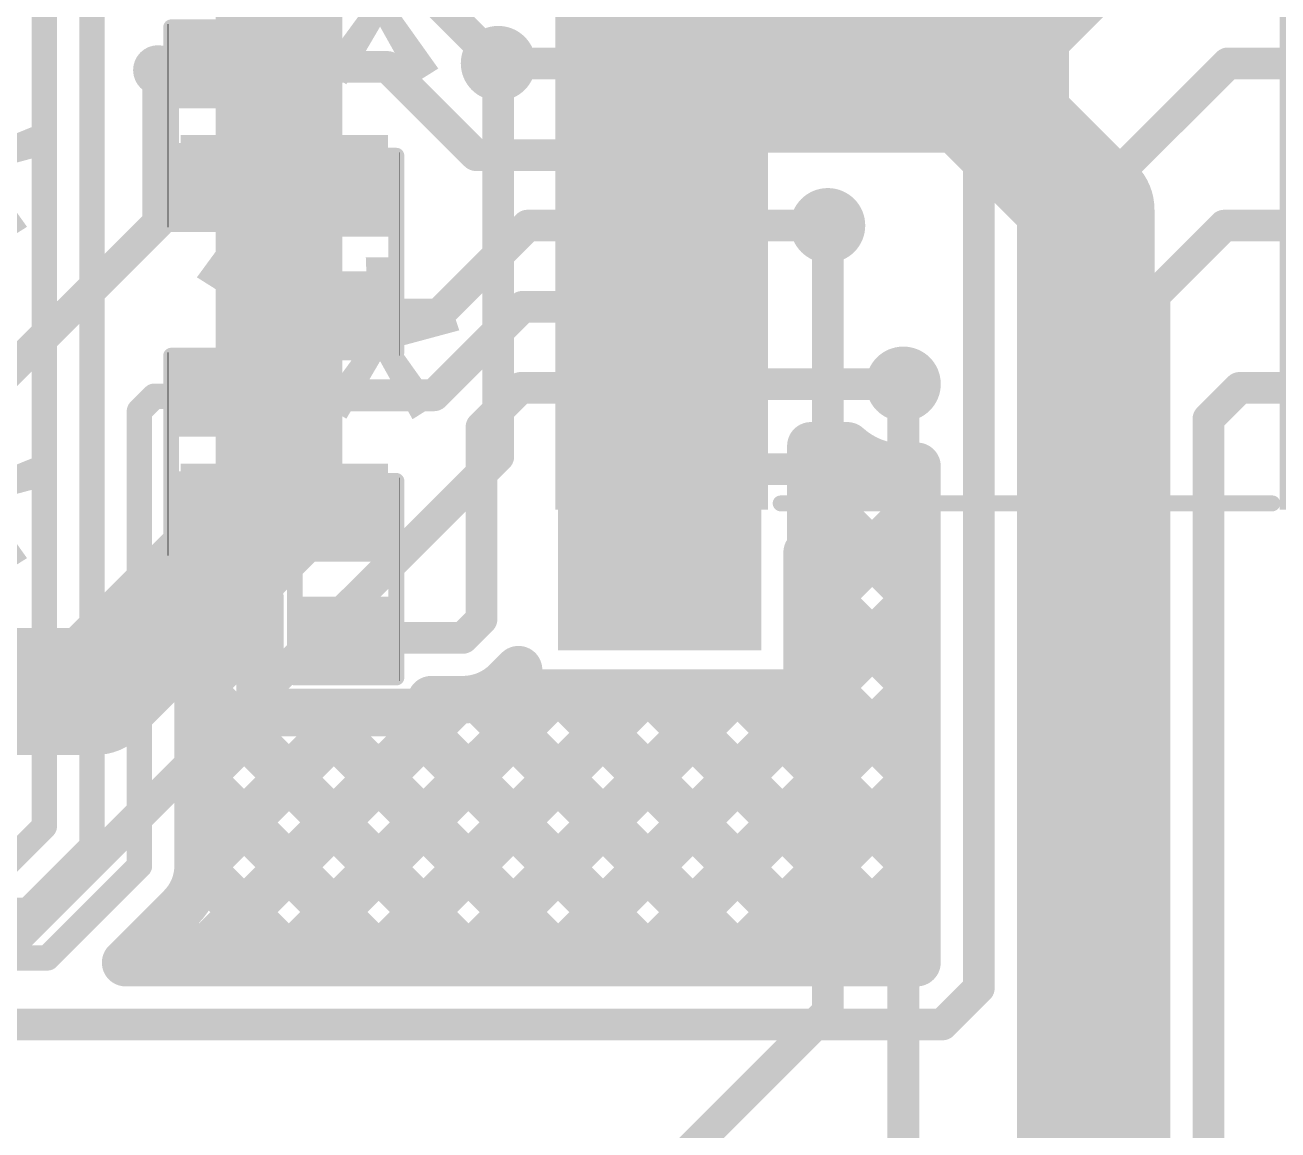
# Model space of a CAD drawing. Header units: millimetres. Extents: x -0.27 to 3.22, y -0.27 to 1.91.
# Drawn here: x 2.4759 to 2.8709, y 0.2407 to 0.5892 of the extents above; entities that cross this region are included whole.
import ezdxf

# ---------------------------------------------------------------- set-up
doc = ezdxf.new("R2010")
doc.units = ezdxf.units.MM
doc.header["$MEASUREMENT"] = 0
for name, color, linetype in [('BottomLayer', 5, 'Continuous'), ('TopLayer', 1, 'Continuous'), ('TopOverlay', 2, 'Continuous'), ('TopPaste', 8, 'Continuous'), ('TopSolder', 216, 'Continuous'), ('ViaHoleLayer', 16, 'Continuous')]:
    doc.layers.add(name, color=color, linetype=linetype)
doc.styles.add('Arial', font='', dxfattribs={"height": 0.2})
doc.styles.get('Arial').set_extended_font_data('Arial')

# ---------------------------------------------------------------- blocks, each defined once
blk = doc.blocks.new('24_TSSOP_13')
at = {"layer": 'TopLayer'}
for points in [[(-0.1437, 0.14961), (-0.08465, 0.14961), (-0.08465, 0.13189), (-0.1437, 0.13189)], [(0.08465, 0.14961), (0.1437, 0.14961), (0.1437, 0.13189), (0.08465, 0.13189)], [(-0.1437, 0.12402), (-0.08465, 0.12402), (-0.08465, 0.1063), (-0.1437, 0.1063)], [(0.08465, 0.12402), (0.1437, 0.12402), (0.1437, 0.1063), (0.08465, 0.1063)], [(-0.1437, 0.09843), (-0.08465, 0.09843), (-0.08465, 0.08071), (-0.1437, 0.08071)], [(0.08465, 0.09843), (0.1437, 0.09843), (0.1437, 0.08071), (0.08465, 0.08071)], [(-0.1437, 0.07283), (-0.08465, 0.07283), (-0.08465, 0.05512), (-0.1437, 0.05512)], [(0.08465, 0.07283), (0.1437, 0.07283), (0.1437, 0.05512), (0.08465, 0.05512)], [(-0.1437, 0.04724), (-0.08465, 0.04724), (-0.08465, 0.02953), (-0.1437, 0.02953)], [(0.08465, 0.04724), (0.1437, 0.04724), (0.1437, 0.02953), (0.08465, 0.02953)], [(-0.1437, 0.02165), (-0.08465, 0.02165), (-0.08465, 0.00394), (-0.1437, 0.00394)], [(0.08465, 0.02165), (0.1437, 0.02165), (0.1437, 0.00394), (0.08465, 0.00394)], [(-0.1437, -0.00394), (-0.08465, -0.00394), (-0.08465, -0.02165), (-0.1437, -0.02165)], [(0.08465, -0.00394), (0.1437, -0.00394), (0.1437, -0.02165), (0.08465, -0.02165)], [(-0.1437, -0.02953), (-0.08465, -0.02953), (-0.08465, -0.04724), (-0.1437, -0.04724)], [(0.08465, -0.02953), (0.1437, -0.02953), (0.1437, -0.04724), (0.08465, -0.04724)], [(-0.1437, -0.05512), (-0.08465, -0.05512), (-0.08465, -0.07283), (-0.1437, -0.07283)], [(0.08465, -0.05512), (0.1437, -0.05512), (0.1437, -0.07283), (0.08465, -0.07283)], [(-0.1437, -0.08071), (-0.08465, -0.08071), (-0.08465, -0.09843), (-0.1437, -0.09843)], [(0.08465, -0.08071), (0.1437, -0.08071), (0.1437, -0.09843), (0.08465, -0.09843)], [(-0.1437, -0.1063), (-0.08465, -0.1063), (-0.08465, -0.12402), (-0.1437, -0.12402)], [(0.08465, -0.1063), (0.1437, -0.1063), (0.1437, -0.12402), (0.08465, -0.12402)], [(-0.1437, -0.13189), (-0.08465, -0.13189), (-0.08465, -0.14961), (-0.1437, -0.14961)], [(0.08465, -0.13189), (0.1437, -0.13189), (0.1437, -0.14961), (0.08465, -0.14961)]]:
    blk.add_hatch(color=1, dxfattribs=at).paths.add_polyline_path(points)
at = {"layer": 'TopPaste'}
for points in [[(-0.1437, 0.14961), (-0.08465, 0.14961), (-0.08465, 0.13189), (-0.1437, 0.13189)], [(0.08465, 0.14961), (0.1437, 0.14961), (0.1437, 0.13189), (0.08465, 0.13189)], [(-0.1437, 0.12402), (-0.08465, 0.12402), (-0.08465, 0.1063), (-0.1437, 0.1063)], [(0.08465, 0.12402), (0.1437, 0.12402), (0.1437, 0.1063), (0.08465, 0.1063)], [(-0.1437, 0.09843), (-0.08465, 0.09843), (-0.08465, 0.08071), (-0.1437, 0.08071)], [(0.08465, 0.09843), (0.1437, 0.09843), (0.1437, 0.08071), (0.08465, 0.08071)], [(-0.1437, 0.07283), (-0.08465, 0.07283), (-0.08465, 0.05512), (-0.1437, 0.05512)], [(0.08465, 0.07283), (0.1437, 0.07283), (0.1437, 0.05512), (0.08465, 0.05512)], [(-0.1437, 0.04724), (-0.08465, 0.04724), (-0.08465, 0.02953), (-0.1437, 0.02953)], [(0.08465, 0.04724), (0.1437, 0.04724), (0.1437, 0.02953), (0.08465, 0.02953)], [(-0.1437, 0.02165), (-0.08465, 0.02165), (-0.08465, 0.00394), (-0.1437, 0.00394)], [(0.08465, 0.02165), (0.1437, 0.02165), (0.1437, 0.00394), (0.08465, 0.00394)], [(-0.1437, -0.00394), (-0.08465, -0.00394), (-0.08465, -0.02165), (-0.1437, -0.02165)], [(0.08465, -0.00394), (0.1437, -0.00394), (0.1437, -0.02165), (0.08465, -0.02165)], [(-0.1437, -0.02953), (-0.08465, -0.02953), (-0.08465, -0.04724), (-0.1437, -0.04724)], [(0.08465, -0.02953), (0.1437, -0.02953), (0.1437, -0.04724), (0.08465, -0.04724)], [(-0.1437, -0.05512), (-0.08465, -0.05512), (-0.08465, -0.07283), (-0.1437, -0.07283)], [(0.08465, -0.05512), (0.1437, -0.05512), (0.1437, -0.07283), (0.08465, -0.07283)], [(-0.1437, -0.08071), (-0.08465, -0.08071), (-0.08465, -0.09843), (-0.1437, -0.09843)], [(0.08465, -0.08071), (0.1437, -0.08071), (0.1437, -0.09843), (0.08465, -0.09843)], [(-0.1437, -0.1063), (-0.08465, -0.1063), (-0.08465, -0.12402), (-0.1437, -0.12402)], [(0.08465, -0.1063), (0.1437, -0.1063), (0.1437, -0.12402), (0.08465, -0.12402)], [(-0.1437, -0.13189), (-0.08465, -0.13189), (-0.08465, -0.14961), (-0.1437, -0.14961)], [(0.08465, -0.13189), (0.1437, -0.13189), (0.1437, -0.14961), (0.08465, -0.14961)]]:
    blk.add_hatch(color=8, dxfattribs=at).paths.add_polyline_path(points)
at = {"layer": 'TopSolder'}
for points in [[(-0.1477, 0.15361), (-0.08065, 0.15361), (-0.08065, 0.12789), (-0.1477, 0.12789)], [(0.08065, 0.15361), (0.1477, 0.15361), (0.1477, 0.12789), (0.08065, 0.12789)], [(-0.1477, 0.12802), (-0.08065, 0.12802), (-0.08065, 0.1023), (-0.1477, 0.1023)], [(0.08065, 0.12802), (0.1477, 0.12802), (0.1477, 0.1023), (0.08065, 0.1023)], [(-0.1477, 0.10243), (-0.08065, 0.10243), (-0.08065, 0.07671), (-0.1477, 0.07671)], [(0.08065, 0.10243), (0.1477, 0.10243), (0.1477, 0.07671), (0.08065, 0.07671)], [(-0.1477, 0.07683), (-0.08065, 0.07683), (-0.08065, 0.05112), (-0.1477, 0.05112)], [(0.08065, 0.07683), (0.1477, 0.07683), (0.1477, 0.05112), (0.08065, 0.05112)], [(-0.1477, 0.05124), (-0.08065, 0.05124), (-0.08065, 0.02553), (-0.1477, 0.02553)], [(0.08065, 0.05124), (0.1477, 0.05124), (0.1477, 0.02553), (0.08065, 0.02553)], [(-0.1477, 0.02565), (-0.08065, 0.02565), (-0.08065, -0.00006), (-0.1477, -0.00006)], [(0.08065, 0.02565), (0.1477, 0.02565), (0.1477, -0.00006), (0.08065, -0.00006)], [(-0.1477, 0.00006), (-0.08065, 0.00006), (-0.08065, -0.02565), (-0.1477, -0.02565)], [(0.08065, 0.00006), (0.1477, 0.00006), (0.1477, -0.02565), (0.08065, -0.02565)], [(-0.1477, -0.02553), (-0.08065, -0.02553), (-0.08065, -0.05124), (-0.1477, -0.05124)], [(0.08065, -0.02553), (0.1477, -0.02553), (0.1477, -0.05124), (0.08065, -0.05124)], [(-0.1477, -0.05112), (-0.08065, -0.05112), (-0.08065, -0.07683), (-0.1477, -0.07683)], [(0.08065, -0.05112), (0.1477, -0.05112), (0.1477, -0.07683), (0.08065, -0.07683)], [(-0.1477, -0.07671), (-0.08065, -0.07671), (-0.08065, -0.10243), (-0.1477, -0.10243)], [(0.08065, -0.07671), (0.1477, -0.07671), (0.1477, -0.10243), (0.08065, -0.10243)], [(-0.1477, -0.1023), (-0.08065, -0.1023), (-0.08065, -0.12802), (-0.1477, -0.12802)], [(0.08065, -0.1023), (0.1477, -0.1023), (0.1477, -0.12802), (0.08065, -0.12802)], [(-0.1477, -0.12789), (-0.08065, -0.12789), (-0.08065, -0.15361), (-0.1477, -0.15361)], [(0.08065, -0.12789), (0.1477, -0.12789), (0.1477, -0.15361), (0.08065, -0.15361)]]:
    blk.add_hatch(color=216, dxfattribs=at).paths.add_polyline_path(points)
at = {"layer": 'TopOverlay'}
for points, const_width in [([(-0.145, 0.155, 1), (-0.155, 0.155, 1)], 0.005), ([(-0.15625, 0.155, 1), (-0.15375, 0.155, 1)], 0.0025), ([(-0.14625, 0.155, 1), (-0.14375, 0.155, 1)], 0.0025), ([(-0.07874, 0.15523, 1), (-0.07624, 0.15523, 1)], 0.0025), ([(0.07626, 0.15523, 1), (0.07876, 0.15523, 1)], 0.0025), ([(-0.07794, -0.15158, 1), (-0.07544, -0.15158, 1)], 0.0025), ([(0.07706, -0.15158, 1), (0.07956, -0.15158, 1)], 0.0025)]:
    blk.add_lwpolyline(points, format="xyb", close=True, dxfattribs=dict(at, const_width=const_width))
at = {"layer": 'TopOverlay', "const_width": 0.005}
for points in [[(-0.07749, 0.15523), (0.07751, 0.15523)], [(-0.07669, -0.15158), (0.07831, -0.15158)]]:
    blk.add_lwpolyline(points, dxfattribs=at)
blk = doc.blocks.new('R__0402_34')
at = {"layer": 'TopLayer'}
for points in [[(-0.0275, -0.0125), (-0.0275, 0.0125), (-0.0095, 0.0125), (-0.0095, -0.0125)], [(0.0095, -0.0125), (0.0095, 0.0125), (0.0275, 0.0125), (0.0275, -0.0125)]]:
    blk.add_hatch(color=1, dxfattribs=at).paths.add_polyline_path(points)
at = {"layer": 'TopPaste'}
for points in [[(-0.0275, -0.0125), (-0.0275, 0.0125), (-0.0095, 0.0125), (-0.0095, -0.0125)], [(0.0095, -0.0125), (0.0095, 0.0125), (0.0275, 0.0125), (0.0275, -0.0125)]]:
    blk.add_hatch(color=8, dxfattribs=at).paths.add_polyline_path(points)
at = {"layer": 'TopSolder'}
for points in [[(-0.0315, -0.0165), (-0.0315, 0.0165), (-0.0055, 0.0165), (-0.0055, -0.0165)], [(0.0055, -0.0165), (0.0055, 0.0165), (0.0315, 0.0165), (0.0315, -0.0165)]]:
    blk.add_hatch(color=216, dxfattribs=at).paths.add_polyline_path(points)
at = {"layer": 'TopOverlay'}
for points, const_width in [([(-0.031, 0.016), (-0.031, -0.016)], 0.005), ([(-0.031, 0.016), (0.031, 0.016)], 0.005), ([(0.031, 0.016), (0.031, -0.016)], 0.005), ([(-0.031, -0.016), (0.031, -0.016)], 0.005), ([(-0.032, -0.017), (0.032, -0.017)], 0.000127)]:
    blk.add_lwpolyline(points, dxfattribs=dict(at, const_width=const_width))
for points, const_width in [([(-0.03225, 0.016, 1), (-0.02975, 0.016, 1)], 0.0025), ([(-0.03225, 0.016, 1), (-0.02975, 0.016, 1)], 0.0025), ([(0.02975, 0.016, 1), (0.03225, 0.016, 1)], 0.0025), ([(0.02975, 0.016, 1), (0.03225, 0.016, 1)], 0.0025), ([(-0.03225, -0.016, 1), (-0.02975, -0.016, 1)], 0.0025), ([(-0.03225, -0.016, 1), (-0.02975, -0.016, 1)], 0.0025), ([(0.02975, -0.016, 1), (0.03225, -0.016, 1)], 0.0025), ([(0.02975, -0.016, 1), (0.03225, -0.016, 1)], 0.0025), ([(-0.03203, -0.017, 1), (-0.03197, -0.017, 1)], 0.0000635), ([(0.03197, -0.017, 1), (0.03203, -0.017, 1)], 0.0000635)]:
    blk.add_lwpolyline(points, format="xyb", close=True, dxfattribs=dict(at, const_width=const_width))
blk = doc.blocks.new('R__0402_35')
at = {"layer": 'TopLayer'}
for points in [[(-0.0275, -0.0125), (-0.0275, 0.0125), (-0.0095, 0.0125), (-0.0095, -0.0125)], [(0.0095, -0.0125), (0.0095, 0.0125), (0.0275, 0.0125), (0.0275, -0.0125)]]:
    blk.add_hatch(color=1, dxfattribs=at).paths.add_polyline_path(points)
at = {"layer": 'TopPaste'}
for points in [[(-0.0275, -0.0125), (-0.0275, 0.0125), (-0.0095, 0.0125), (-0.0095, -0.0125)], [(0.0095, -0.0125), (0.0095, 0.0125), (0.0275, 0.0125), (0.0275, -0.0125)]]:
    blk.add_hatch(color=8, dxfattribs=at).paths.add_polyline_path(points)
at = {"layer": 'TopSolder'}
for points in [[(-0.0315, -0.0165), (-0.0315, 0.0165), (-0.0055, 0.0165), (-0.0055, -0.0165)], [(0.0055, -0.0165), (0.0055, 0.0165), (0.0315, 0.0165), (0.0315, -0.0165)]]:
    blk.add_hatch(color=216, dxfattribs=at).paths.add_polyline_path(points)
at = {"layer": 'TopOverlay'}
for points, const_width in [([(-0.031, -0.016), (-0.031, 0.016)], 0.005), ([(0.031, 0.016), (-0.031, 0.016)], 0.005), ([(0.031, -0.016), (0.031, 0.016)], 0.005), ([(0.031, -0.016), (-0.031, -0.016)], 0.005), ([(0.032, -0.017), (-0.032, -0.017)], 0.000127)]:
    blk.add_lwpolyline(points, dxfattribs=dict(at, const_width=const_width))
for points, const_width in [([(-0.03225, 0.016, 1), (-0.02975, 0.016, 1)], 0.0025), ([(-0.03225, 0.016, 1), (-0.02975, 0.016, 1)], 0.0025), ([(0.02975, 0.016, 1), (0.03225, 0.016, 1)], 0.0025), ([(0.02975, 0.016, 1), (0.03225, 0.016, 1)], 0.0025), ([(-0.03225, -0.016, 1), (-0.02975, -0.016, 1)], 0.0025), ([(-0.03225, -0.016, 1), (-0.02975, -0.016, 1)], 0.0025), ([(0.02975, -0.016, 1), (0.03225, -0.016, 1)], 0.0025), ([(0.02975, -0.016, 1), (0.03225, -0.016, 1)], 0.0025), ([(-0.03203, -0.017, 1), (-0.03197, -0.017, 1)], 0.0000635), ([(0.03197, -0.017, 1), (0.03203, -0.017, 1)], 0.0000635)]:
    blk.add_lwpolyline(points, format="xyb", close=True, dxfattribs=dict(at, const_width=const_width))
blk = doc.blocks.new('R__0402_36')
at = {"layer": 'TopLayer'}
for points in [[(-0.0275, -0.0125), (-0.0275, 0.0125), (-0.0095, 0.0125), (-0.0095, -0.0125)], [(0.0095, -0.0125), (0.0095, 0.0125), (0.0275, 0.0125), (0.0275, -0.0125)]]:
    blk.add_hatch(color=1, dxfattribs=at).paths.add_polyline_path(points)
at = {"layer": 'TopPaste'}
for points in [[(-0.0275, -0.0125), (-0.0275, 0.0125), (-0.0095, 0.0125), (-0.0095, -0.0125)], [(0.0095, -0.0125), (0.0095, 0.0125), (0.0275, 0.0125), (0.0275, -0.0125)]]:
    blk.add_hatch(color=8, dxfattribs=at).paths.add_polyline_path(points)
at = {"layer": 'TopSolder'}
for points in [[(-0.0315, -0.0165), (-0.0315, 0.0165), (-0.0055, 0.0165), (-0.0055, -0.0165)], [(0.0055, -0.0165), (0.0055, 0.0165), (0.0315, 0.0165), (0.0315, -0.0165)]]:
    blk.add_hatch(color=216, dxfattribs=at).paths.add_polyline_path(points)
at = {"layer": 'TopOverlay'}
for points, const_width in [([(-0.031, 0.016), (0.031, 0.016)], 0.005), ([(-0.031, 0.016), (-0.031, -0.016)], 0.005), ([(0.031, 0.016), (0.031, -0.016)], 0.005), ([(-0.031, -0.016), (0.031, -0.016)], 0.005), ([(-0.032, -0.017), (0.032, -0.017)], 0.000127)]:
    blk.add_lwpolyline(points, dxfattribs=dict(at, const_width=const_width))
for points, const_width in [([(-0.03225, 0.016, 1), (-0.02975, 0.016, 1)], 0.0025), ([(-0.03225, 0.016, 1), (-0.02975, 0.016, 1)], 0.0025), ([(0.02975, 0.016, 1), (0.03225, 0.016, 1)], 0.0025), ([(0.02975, 0.016, 1), (0.03225, 0.016, 1)], 0.0025), ([(-0.03225, -0.016, 1), (-0.02975, -0.016, 1)], 0.0025), ([(-0.03225, -0.016, 1), (-0.02975, -0.016, 1)], 0.0025), ([(0.02975, -0.016, 1), (0.03225, -0.016, 1)], 0.0025), ([(0.02975, -0.016, 1), (0.03225, -0.016, 1)], 0.0025), ([(-0.03203, -0.017, 1), (-0.03197, -0.017, 1)], 0.0000635), ([(0.03197, -0.017, 1), (0.03203, -0.017, 1)], 0.0000635)]:
    blk.add_lwpolyline(points, format="xyb", close=True, dxfattribs=dict(at, const_width=const_width))
blk = doc.blocks.new('R__0402_37')
at = {"layer": 'TopLayer'}
for points in [[(-0.0275, -0.0125), (-0.0275, 0.0125), (-0.0095, 0.0125), (-0.0095, -0.0125)], [(0.0095, -0.0125), (0.0095, 0.0125), (0.0275, 0.0125), (0.0275, -0.0125)]]:
    blk.add_hatch(color=1, dxfattribs=at).paths.add_polyline_path(points)
at = {"layer": 'TopPaste'}
for points in [[(-0.0275, -0.0125), (-0.0275, 0.0125), (-0.0095, 0.0125), (-0.0095, -0.0125)], [(0.0095, -0.0125), (0.0095, 0.0125), (0.0275, 0.0125), (0.0275, -0.0125)]]:
    blk.add_hatch(color=8, dxfattribs=at).paths.add_polyline_path(points)
at = {"layer": 'TopSolder'}
for points in [[(-0.0315, -0.0165), (-0.0315, 0.0165), (-0.0055, 0.0165), (-0.0055, -0.0165)], [(0.0055, -0.0165), (0.0055, 0.0165), (0.0315, 0.0165), (0.0315, -0.0165)]]:
    blk.add_hatch(color=216, dxfattribs=at).paths.add_polyline_path(points)
at = {"layer": 'TopOverlay'}
for points, const_width in [([(-0.031, -0.016), (-0.031, 0.016)], 0.005), ([(0.031, 0.016), (-0.031, 0.016)], 0.005), ([(0.031, -0.016), (0.031, 0.016)], 0.005), ([(0.031, -0.016), (-0.031, -0.016)], 0.005), ([(0.032, -0.017), (-0.032, -0.017)], 0.000127)]:
    blk.add_lwpolyline(points, dxfattribs=dict(at, const_width=const_width))
for points, const_width in [([(-0.03225, 0.016, 1), (-0.02975, 0.016, 1)], 0.0025), ([(-0.03225, 0.016, 1), (-0.02975, 0.016, 1)], 0.0025), ([(0.02975, 0.016, 1), (0.03225, 0.016, 1)], 0.0025), ([(0.02975, 0.016, 1), (0.03225, 0.016, 1)], 0.0025), ([(-0.03225, -0.016, 1), (-0.02975, -0.016, 1)], 0.0025), ([(-0.03225, -0.016, 1), (-0.02975, -0.016, 1)], 0.0025), ([(0.02975, -0.016, 1), (0.03225, -0.016, 1)], 0.0025), ([(0.02975, -0.016, 1), (0.03225, -0.016, 1)], 0.0025), ([(-0.03203, -0.017, 1), (-0.03197, -0.017, 1)], 0.0000635), ([(0.03197, -0.017, 1), (0.03203, -0.017, 1)], 0.0000635)]:
    blk.add_lwpolyline(points, format="xyb", close=True, dxfattribs=dict(at, const_width=const_width))

msp = doc.modelspace()

# ---------------------------------------------------------------- hatches: boundary and pattern name
at = {"layer": 'BottomLayer'}
for points in [[(2.805, 0.674), (2.644, 0.674), (2.644, 0.549), (2.805, 0.549)], [(2.644, 0.392), (2.708, 0.392), (2.708, 0.579), (2.644, 0.579)]]:
    msp.add_hatch(color=5, dxfattribs=at).paths.add_polyline_path(points)
h = msp.add_hatch(color=5, dxfattribs=at)
edge = h.paths.add_edge_path()
edge.add_arc((2.62512, 0.57714), 0.01181, 0, 360)
h = msp.add_hatch(color=5, dxfattribs=at)
edge = h.paths.add_edge_path()
edge.add_arc((2.51787, 0.575), 0.00787, 0, 360)
h = msp.add_hatch(color=5, dxfattribs=at)
edge = h.paths.add_edge_path()
edge.add_arc((2.556, 0.5405), 0.01181, 0, 360)
h = msp.add_hatch(color=5, dxfattribs=at)
edge = h.paths.add_edge_path()
edge.add_arc((2.729, 0.526), 0.01181, 0, 360)
h = msp.add_hatch(color=5, dxfattribs=at)
edge = h.paths.add_edge_path()
edge.add_arc((2.75281, 0.476), 0.01181, 0, 360)
h = msp.add_hatch(color=5, dxfattribs=at)
edge = h.paths.add_edge_path()
edge.add_arc((2.556, 0.43693), 0.01181, 0, 360)
h = msp.add_hatch(color=5, dxfattribs=at)
edge = h.paths.add_edge_path()
edge.add_arc((2.674, 0.415), 0.01181, 0, 360)
at = {"layer": 'TopLayer'}
h = msp.add_hatch(color=1, dxfattribs=at)
edge = h.paths.add_edge_path()
edge.add_arc((2.62512, 0.57714), 0.01181, 0, 360)
h = msp.add_hatch(color=1, dxfattribs=at)
edge = h.paths.add_edge_path()
edge.add_arc((2.51787, 0.575), 0.00787, 0, 360)
for points in [[(2.525, 0.5265), (2.59035, 0.5265), (2.59035, 0.5545), (2.525, 0.5545)], [(2.646, 0.393), (2.708, 0.393), (2.708, 0.458), (2.646, 0.458)], [(2.525, 0.42293), (2.59035, 0.42293), (2.59035, 0.45093), (2.525, 0.45093)]]:
    msp.add_hatch(color=1, dxfattribs=at).paths.add_polyline_path(points)
h = msp.add_hatch(color=1, dxfattribs=at)
edge = h.paths.add_edge_path()
edge.add_arc((2.556, 0.5405), 0.01181, 0, 360)
h = msp.add_hatch(color=1, dxfattribs=at)
edge = h.paths.add_edge_path()
edge.add_arc((2.729, 0.526), 0.01181, 0, 360)
h = msp.add_hatch(color=1, dxfattribs=at)
edge = h.paths.add_edge_path()
edge.add_arc((2.75281, 0.476), 0.01181, 0, 360)
h = msp.add_hatch(color=1, dxfattribs=at)
edge = h.paths.add_edge_path()
edge.add_arc((2.556, 0.43693), 0.01181, 0, 360)
h = msp.add_hatch(color=1, dxfattribs=at)
edge = h.paths.add_edge_path()
edge.add_arc((2.674, 0.415), 0.01181, 0, 360)
at = {"layer": 'ViaHoleLayer'}
h = msp.add_hatch(color=16, dxfattribs=at)
edge = h.paths.add_edge_path()
edge.add_arc((2.62512, 0.57714), 0.00591, 0, 360)
h = msp.add_hatch(color=16, dxfattribs=at)
edge = h.paths.add_edge_path()
edge.add_arc((2.51787, 0.575), 0.00394, 0, 360)
h = msp.add_hatch(color=16, dxfattribs=at)
edge = h.paths.add_edge_path()
edge.add_arc((2.556, 0.5405), 0.00591, 0, 360)
h = msp.add_hatch(color=16, dxfattribs=at)
edge = h.paths.add_edge_path()
edge.add_arc((2.729, 0.526), 0.00591, 0, 360)
h = msp.add_hatch(color=16, dxfattribs=at)
edge = h.paths.add_edge_path()
edge.add_arc((2.75281, 0.476), 0.00591, 0, 360)
h = msp.add_hatch(color=16, dxfattribs=at)
edge = h.paths.add_edge_path()
edge.add_arc((2.556, 0.43693), 0.00591, 0, 360)
h = msp.add_hatch(color=16, dxfattribs=at)
edge = h.paths.add_edge_path()
edge.add_arc((2.674, 0.415), 0.00591, 0, 360)

# ---------------------------------------------------------------- linework, layer by layer
at = {"layer": 'BottomLayer'}
for points, const_width in [([(2.556, 0.5405), (2.556, 0.645)], 0.04), ([(2.62512, 0.45312), (2.62512, 0.57714)], 0.01), ([(2.78096, 0.56204), (2.812, 0.531)], 0.04), ([(2.51787, 0.52687), (2.51787, 0.575)], 0.01), ([(2.556, 0.43693), (2.556, 0.5405)], 0.04), ([(2.812, 0.188), (2.812, 0.531)], 0.04), ([(2.309, 0.318), (2.51787, 0.52687)], 0.01), ([(2.729, 0.278), (2.729, 0.526)], 0.01), ([(2.75281, 0.18281), (2.75281, 0.476)], 0.01), ([(2.4452, 0.2732), (2.62512, 0.45312)], 0.01), ([(2.49807, 0.379), (2.556, 0.43693)], 0.04), ([(2.452, 0.379), (2.49807, 0.379)], 0.04), ([(2.68452, 0.23352), (2.729, 0.278)], 0.01)]:
    msp.add_lwpolyline(points, dxfattribs=dict(at, const_width=const_width))
for points, const_width in [([(2.62262, 0.57714, 1), (2.62762, 0.57714, 1)], 0.005), ([(2.77096, 0.56204, 1), (2.79096, 0.56204, 1)], 0.02), ([(2.51537, 0.575, 1), (2.52037, 0.575, 1)], 0.005), ([(2.546, 0.5405, 1), (2.566, 0.5405, 1)], 0.02), ([(2.546, 0.5405, 1), (2.566, 0.5405, 1)], 0.02), ([(2.802, 0.531, 1), (2.822, 0.531, 1)], 0.02), ([(2.802, 0.531, 1), (2.822, 0.531, 1)], 0.02), ([(2.51537, 0.52687, 1), (2.52037, 0.52687, 1)], 0.005), ([(2.51537, 0.52687, 1), (2.52037, 0.52687, 1)], 0.005), ([(2.7265, 0.526, 1), (2.7315, 0.526, 1)], 0.005), ([(2.75031, 0.476, 1), (2.75531, 0.476, 1)], 0.005), ([(2.546, 0.43693, 1), (2.566, 0.43693, 1)], 0.02), ([(2.546, 0.43693, 1), (2.566, 0.43693, 1)], 0.02), ([(2.62262, 0.45312, 1), (2.62762, 0.45312, 1)], 0.005), ([(2.62262, 0.45312, 1), (2.62762, 0.45312, 1)], 0.005), ([(2.48807, 0.379, 1), (2.50807, 0.379, 1)], 0.02), ([(2.48807, 0.379, 1), (2.50807, 0.379, 1)], 0.02), ([(2.7265, 0.278, 1), (2.7315, 0.278, 1)], 0.005), ([(2.7265, 0.278, 1), (2.7315, 0.278, 1)], 0.005)]:
    msp.add_lwpolyline(points, format="xyb", close=True, dxfattribs=dict(at, const_width=const_width))
at = {"layer": 'TopLayer'}
for points, const_width in [([(2.482, 0.33643), (2.482, 0.774)], 0.008), ([(2.497, 0.33021), (2.497, 0.67581)], 0.008), ([(2.79362, 0.57662), (2.844, 0.627)], 0.01), ([(2.77662, 0.28548), (2.77662, 0.623)], 0.01), ([(2.59733, 0.60493), (2.62512, 0.57714)], 0.01), ([(2.51787, 0.575), (2.538, 0.576)], 0.01), ([(2.538, 0.576), (2.59026, 0.576)], 0.01), ([(2.59026, 0.576), (2.61807, 0.54819)], 0.01), ([(2.62512, 0.57714), (2.66695, 0.57714)], 0.01), ([(2.62512, 0.57714), (2.67665, 0.57714)], 0.01), ([(2.67665, 0.57714), (2.67694, 0.57685)], 0.01), ([(2.79362, 0.19562), (2.79362, 0.57662)], 0.01), ([(2.81062, 0.53262), (2.85514, 0.57714)], 0.01), ([(2.85514, 0.57714), (2.905, 0.57714)], 0.01), ([(2.61807, 0.54819), (2.6733, 0.54819)], 0.01), ([(2.6733, 0.54819), (2.67665, 0.55155)], 0.01), ([(2.81062, 0.18666), (2.81062, 0.53262)], 0.01), ([(2.60633, 0.49793), (2.63435, 0.52596)], 0.01), ([(2.63435, 0.52596), (2.67665, 0.52596)], 0.01), ([(2.67694, 0.52567), (2.67727, 0.526)], 0.01), ([(2.67727, 0.526), (2.729, 0.526)], 0.01), ([(2.832, 0.504), (2.85396, 0.52596)], 0.01), ([(2.85396, 0.52596), (2.905, 0.52596)], 0.01), ([(2.832, 0.184), (2.832, 0.504)], 0.01), ([(2.57883, 0.49793), (2.60633, 0.49793)], 0.01), ([(2.60487, 0.47243), (2.6328, 0.50037)], 0.01), ([(2.6328, 0.50037), (2.67665, 0.50037)], 0.01), ([(2.61983, 0.46243), (2.63217, 0.47478)], 0.01), ([(2.63217, 0.47478), (2.67665, 0.47478)], 0.01), ([(2.67694, 0.47449), (2.67845, 0.476)], 0.01), ([(2.67845, 0.476), (2.75281, 0.476)], 0.01), ([(2.849, 0.465), (2.85878, 0.47478)], 0.01), ([(2.85878, 0.47478), (2.905, 0.47478)], 0.01), ([(2.512, 0.46746), (2.51669, 0.47215)], 0.008), ([(2.51669, 0.47215), (2.53671, 0.47215)], 0.008), ([(2.53721, 0.47165), (2.538, 0.47243)], 0.01), ([(2.538, 0.47243), (2.60487, 0.47243)], 0.01), ([(2.512, 0.324), (2.512, 0.46746)], 0.008), ([(2.61983, 0.40179), (2.61983, 0.46243)], 0.01), ([(2.849, 0.174), (2.849, 0.465)], 0.01), ([(2.72368, 0.4565), (2.73515, 0.4565)], 0.015), ([(2.72368, 0.42283), (2.72368, 0.4565)], 0.015), ([(2.72368, 0.43157), (2.7435, 0.45139)], 0.015), ([(2.74166, 0.45217), (2.75712, 0.43671)], 0.015), ([(2.75712, 0.29356), (2.75712, 0.45004)], 0.015), ([(2.67665, 0.44919), (2.71618, 0.44919)], 0.01), ([(2.72368, 0.44186), (2.75712, 0.40842)], 0.015), ([(2.7225, 0.4021), (2.75712, 0.43672)], 0.015), ([(2.7225, 0.3785), (2.7225, 0.42283)], 0.015), ([(2.7225, 0.41476), (2.75712, 0.38014)], 0.015), ([(2.5305, 0.40843), (2.55, 0.40843)], 0.015), ([(2.5305, 0.324), (2.5305, 0.40843)], 0.015), ([(2.53084, 0.40843), (2.55, 0.38927)], 0.015), ([(2.55, 0.37243), (2.55, 0.40843)], 0.015), ([(2.64218, 0.2935), (2.75712, 0.40844)], 0.015), ([(2.5305, 0.37981), (2.55, 0.39931)], 0.015), ([(2.61397, 0.39593), (2.61983, 0.40179)], 0.01), ([(2.577, 0.39593), (2.61397, 0.39593)], 0.01), ([(2.62776, 0.38214), (2.6315, 0.38589)], 0.015), ([(2.6315, 0.3785), (2.6315, 0.38589)], 0.015), ([(2.7225, 0.38648), (2.75712, 0.35186)], 0.015), ([(2.5305, 0.38049), (2.61749, 0.2935)], 0.015), ([(2.67047, 0.2935), (2.75712, 0.38015)], 0.015), ([(2.52905, 0.2935), (2.61198, 0.37643)], 0.015), ([(2.55733, 0.2935), (2.64233, 0.3785)], 0.015), ([(2.58561, 0.2935), (2.67061, 0.3785)], 0.015), ([(2.604, 0.37643), (2.61397, 0.37643)], 0.015), ([(2.604, 0.37243), (2.604, 0.37643)], 0.015), ([(2.6139, 0.2935), (2.6989, 0.3785)], 0.015), ([(2.6188, 0.37704), (2.70234, 0.2935)], 0.015), ([(2.6315, 0.3785), (2.7225, 0.3785)], 0.015), ([(2.64563, 0.3785), (2.73063, 0.2935)], 0.015), ([(2.67391, 0.3785), (2.75712, 0.29529)], 0.015), ([(2.7022, 0.3785), (2.75712, 0.32357)], 0.015), ([(2.53048, 0.32322), (2.5797, 0.37243)], 0.015), ([(2.5305, 0.35152), (2.55141, 0.37243)], 0.015), ([(2.55, 0.37243), (2.604, 0.37243)], 0.015), ([(2.56684, 0.37243), (2.64577, 0.2935)], 0.015), ([(2.59513, 0.37243), (2.67406, 0.2935)], 0.015), ([(2.5305, 0.35221), (2.58921, 0.2935)], 0.015), ([(2.69875, 0.2935), (2.75712, 0.35187)], 0.015), ([(2.47057, 0.325), (2.482, 0.33643)], 0.008), ([(2.47679, 0.31), (2.497, 0.33021)], 0.008), ([(2.483, 0.295), (2.512, 0.324)], 0.008), ([(2.5305, 0.32392), (2.56092, 0.2935)], 0.015), ([(2.72704, 0.2935), (2.75712, 0.32359)], 0.015), ([(2.50766, 0.2935), (2.52508, 0.31092)], 0.015), ([(2.30489, 0.31), (2.47679, 0.31)], 0.008), ([(2.52015, 0.30599), (2.53264, 0.2935)], 0.015), ([(2.50766, 0.2935), (2.75706, 0.2935)], 0.015), ([(2.354, 0.295), (2.483, 0.295)], 0.008), ([(2.76514, 0.274), (2.77662, 0.28548)], 0.01), ([(2.445, 0.274), (2.76514, 0.274)], 0.01)]:
    msp.add_lwpolyline(points, dxfattribs=dict(at, const_width=const_width))
for points, const_width in [([(2.5355, 0.576, 1), (2.5405, 0.576, 1)], 0.005), ([(2.5355, 0.576, 1), (2.5405, 0.576, 1)], 0.005), ([(2.58776, 0.576, 1), (2.59276, 0.576, 1)], 0.005), ([(2.58776, 0.576, 1), (2.59276, 0.576, 1)], 0.005), ([(2.62262, 0.57714, 1), (2.62762, 0.57714, 1)], 0.005), ([(2.62262, 0.57714, 1), (2.62762, 0.57714, 1)], 0.005), ([(2.62262, 0.57714, 1), (2.62762, 0.57714, 1)], 0.005), ([(2.66445, 0.57714, 1), (2.66945, 0.57714, 1)], 0.005), ([(2.67415, 0.57714, 1), (2.67915, 0.57714, 1)], 0.005), ([(2.67415, 0.57714, 1), (2.67915, 0.57714, 1)], 0.005), ([(2.67444, 0.57685, 1), (2.67944, 0.57685, 1)], 0.005), ([(2.79112, 0.57662, 1), (2.79612, 0.57662, 1)], 0.005), ([(2.79112, 0.57662, 1), (2.79612, 0.57662, 1)], 0.005), ([(2.85264, 0.57714, 1), (2.85764, 0.57714, 1)], 0.005), ([(2.85264, 0.57714, 1), (2.85764, 0.57714, 1)], 0.005), ([(2.51537, 0.575, 1), (2.52037, 0.575, 1)], 0.005), ([(2.61557, 0.54819, 1), (2.62057, 0.54819, 1)], 0.005), ([(2.61557, 0.54819, 1), (2.62057, 0.54819, 1)], 0.005), ([(2.6708, 0.54819, 1), (2.6758, 0.54819, 1)], 0.005), ([(2.6708, 0.54819, 1), (2.6758, 0.54819, 1)], 0.005), ([(2.67415, 0.55155, 1), (2.67915, 0.55155, 1)], 0.005), ([(2.80812, 0.53262, 1), (2.81312, 0.53262, 1)], 0.005), ([(2.80812, 0.53262, 1), (2.81312, 0.53262, 1)], 0.005), ([(2.63185, 0.52596, 1), (2.63685, 0.52596, 1)], 0.005), ([(2.63185, 0.52596, 1), (2.63685, 0.52596, 1)], 0.005), ([(2.67415, 0.52596, 1), (2.67915, 0.52596, 1)], 0.005), ([(2.67444, 0.52567, 1), (2.67944, 0.52567, 1)], 0.005), ([(2.67477, 0.526, 1), (2.67977, 0.526, 1)], 0.005), ([(2.67477, 0.526, 1), (2.67977, 0.526, 1)], 0.005), ([(2.7265, 0.526, 1), (2.7315, 0.526, 1)], 0.005), ([(2.85146, 0.52596, 1), (2.85646, 0.52596, 1)], 0.005), ([(2.85146, 0.52596, 1), (2.85646, 0.52596, 1)], 0.005), ([(2.8295, 0.504, 1), (2.8345, 0.504, 1)], 0.005), ([(2.8295, 0.504, 1), (2.8345, 0.504, 1)], 0.005), ([(2.57633, 0.49793, 1), (2.58133, 0.49793, 1)], 0.005), ([(2.60383, 0.49793, 1), (2.60883, 0.49793, 1)], 0.005), ([(2.60383, 0.49793, 1), (2.60883, 0.49793, 1)], 0.005), ([(2.6303, 0.50037, 1), (2.6353, 0.50037, 1)], 0.005), ([(2.6303, 0.50037, 1), (2.6353, 0.50037, 1)], 0.005), ([(2.67415, 0.50037, 1), (2.67915, 0.50037, 1)], 0.005), ([(2.62967, 0.47478, 1), (2.63467, 0.47478, 1)], 0.005), ([(2.62967, 0.47478, 1), (2.63467, 0.47478, 1)], 0.005), ([(2.67415, 0.47478, 1), (2.67915, 0.47478, 1)], 0.005), ([(2.67444, 0.47449, 1), (2.67944, 0.47449, 1)], 0.005), ([(2.67595, 0.476, 1), (2.68095, 0.476, 1)], 0.005), ([(2.67595, 0.476, 1), (2.68095, 0.476, 1)], 0.005), ([(2.75031, 0.476, 1), (2.75531, 0.476, 1)], 0.005), ([(2.85628, 0.47478, 1), (2.86128, 0.47478, 1)], 0.005), ([(2.85628, 0.47478, 1), (2.86128, 0.47478, 1)], 0.005), ([(2.51469, 0.47215, 1), (2.51869, 0.47215, 1)], 0.004), ([(2.51469, 0.47215, 1), (2.51869, 0.47215, 1)], 0.004), ([(2.53471, 0.47165, 1), (2.53971, 0.47165, 1)], 0.005), ([(2.53471, 0.47215, 1), (2.53871, 0.47215, 1)], 0.004), ([(2.5355, 0.47243, 1), (2.5405, 0.47243, 1)], 0.005), ([(2.5355, 0.47243, 1), (2.5405, 0.47243, 1)], 0.005), ([(2.60237, 0.47243, 1), (2.60737, 0.47243, 1)], 0.005), ([(2.60237, 0.47243, 1), (2.60737, 0.47243, 1)], 0.005), ([(2.51, 0.46746, 1), (2.514, 0.46746, 1)], 0.004), ([(2.51, 0.46746, 1), (2.514, 0.46746, 1)], 0.004), ([(2.61733, 0.46243, 1), (2.62233, 0.46243, 1)], 0.005), ([(2.61733, 0.46243, 1), (2.62233, 0.46243, 1)], 0.005), ([(2.8465, 0.465, 1), (2.8515, 0.465, 1)], 0.005), ([(2.8465, 0.465, 1), (2.8515, 0.465, 1)], 0.005), ([(2.71993, 0.4565, 1), (2.72743, 0.4565, 1)], 0.0075), ([(2.71993, 0.4565, 1), (2.72743, 0.4565, 1)], 0.0075), ([(2.7314, 0.4565, 1), (2.7389, 0.4565, 1)], 0.0075), ([(2.7314, 0.4565, 1), (2.7389, 0.4565, 1)], 0.0075), ([(2.73791, 0.45217, 1), (2.74541, 0.45217, 1)], 0.0075), ([(2.73975, 0.45139, 1), (2.74725, 0.45139, 1)], 0.0075), ([(2.75337, 0.45004, 1), (2.76087, 0.45004, 1)], 0.0075), ([(2.75337, 0.45004, 1), (2.76087, 0.45004, 1)], 0.0075), ([(2.67415, 0.44919, 1), (2.67915, 0.44919, 1)], 0.005), ([(2.71368, 0.44919, 1), (2.71868, 0.44919, 1)], 0.005), ([(2.71993, 0.44186, 1), (2.72743, 0.44186, 1)], 0.0075), ([(2.75337, 0.43672, 1), (2.76087, 0.43672, 1)], 0.0075), ([(2.75337, 0.43671, 1), (2.76087, 0.43671, 1)], 0.0075), ([(2.71993, 0.43157, 1), (2.72743, 0.43157, 1)], 0.0075), ([(2.71875, 0.42283, 1), (2.72625, 0.42283, 1)], 0.0075), ([(2.71993, 0.42283, 1), (2.72743, 0.42283, 1)], 0.0075), ([(2.71875, 0.41476, 1), (2.72625, 0.41476, 1)], 0.0075), ([(2.52675, 0.40843, 1), (2.53425, 0.40843, 1)], 0.0075), ([(2.52675, 0.40843, 1), (2.53425, 0.40843, 1)], 0.0075), ([(2.52709, 0.40843, 1), (2.53459, 0.40843, 1)], 0.0075), ([(2.54625, 0.40843, 1), (2.55375, 0.40843, 1)], 0.0075), ([(2.54625, 0.40843, 1), (2.55375, 0.40843, 1)], 0.0075), ([(2.75337, 0.40844, 1), (2.76087, 0.40844, 1)], 0.0075), ([(2.75337, 0.40842, 1), (2.76087, 0.40842, 1)], 0.0075), ([(2.71875, 0.4021, 1), (2.72625, 0.4021, 1)], 0.0075), ([(2.54625, 0.39931, 1), (2.55375, 0.39931, 1)], 0.0075), ([(2.61733, 0.40179, 1), (2.62233, 0.40179, 1)], 0.005), ([(2.61733, 0.40179, 1), (2.62233, 0.40179, 1)], 0.005), ([(2.5745, 0.39593, 1), (2.5795, 0.39593, 1)], 0.005), ([(2.61147, 0.39593, 1), (2.61647, 0.39593, 1)], 0.005), ([(2.61147, 0.39593, 1), (2.61647, 0.39593, 1)], 0.005), ([(2.54625, 0.38927, 1), (2.55375, 0.38927, 1)], 0.0075), ([(2.62775, 0.38589, 1), (2.63525, 0.38589, 1)], 0.0075), ([(2.62775, 0.38589, 1), (2.63525, 0.38589, 1)], 0.0075), ([(2.71875, 0.38648, 1), (2.72625, 0.38648, 1)], 0.0075), ([(2.52675, 0.38049, 1), (2.53425, 0.38049, 1)], 0.0075), ([(2.52675, 0.37981, 1), (2.53425, 0.37981, 1)], 0.0075), ([(2.62401, 0.38214, 1), (2.63151, 0.38214, 1)], 0.0075), ([(2.62401, 0.38214, 1), (2.63151, 0.38214, 1)], 0.0075), ([(2.62401, 0.38214, 1), (2.63151, 0.38214, 1)], 0.0075), ([(2.75337, 0.38015, 1), (2.76087, 0.38015, 1)], 0.0075), ([(2.75337, 0.38014, 1), (2.76087, 0.38014, 1)], 0.0075), ([(2.60025, 0.37643, 1), (2.60775, 0.37643, 1)], 0.0075), ([(2.60025, 0.37643, 1), (2.60775, 0.37643, 1)], 0.0075), ([(2.60823, 0.37643, 1), (2.61573, 0.37643, 1)], 0.0075), ([(2.61022, 0.37643, 1), (2.61772, 0.37643, 1)], 0.0075), ([(2.61022, 0.37643, 1), (2.61772, 0.37643, 1)], 0.0075), ([(2.61022, 0.37643, 1), (2.61772, 0.37643, 1)], 0.0075), ([(2.61505, 0.37704, 1), (2.62255, 0.37704, 1)], 0.0075), ([(2.62775, 0.3785, 1), (2.63525, 0.3785, 1)], 0.0075), ([(2.62775, 0.3785, 1), (2.63525, 0.3785, 1)], 0.0075), ([(2.63858, 0.3785, 1), (2.64608, 0.3785, 1)], 0.0075), ([(2.64188, 0.3785, 1), (2.64938, 0.3785, 1)], 0.0075), ([(2.66686, 0.3785, 1), (2.67436, 0.3785, 1)], 0.0075), ([(2.67016, 0.3785, 1), (2.67766, 0.3785, 1)], 0.0075), ([(2.69515, 0.3785, 1), (2.70265, 0.3785, 1)], 0.0075), ([(2.69845, 0.3785, 1), (2.70595, 0.3785, 1)], 0.0075), ([(2.71875, 0.3785, 1), (2.72625, 0.3785, 1)], 0.0075), ([(2.71875, 0.3785, 1), (2.72625, 0.3785, 1)], 0.0075), ([(2.54625, 0.37243, 1), (2.55375, 0.37243, 1)], 0.0075), ([(2.54625, 0.37243, 1), (2.55375, 0.37243, 1)], 0.0075), ([(2.54766, 0.37243, 1), (2.55516, 0.37243, 1)], 0.0075), ([(2.56309, 0.37243, 1), (2.57059, 0.37243, 1)], 0.0075), ([(2.57595, 0.37243, 1), (2.58345, 0.37243, 1)], 0.0075), ([(2.59138, 0.37243, 1), (2.59888, 0.37243, 1)], 0.0075), ([(2.60025, 0.37243, 1), (2.60775, 0.37243, 1)], 0.0075), ([(2.60025, 0.37243, 1), (2.60775, 0.37243, 1)], 0.0075), ([(2.52675, 0.35221, 1), (2.53425, 0.35221, 1)], 0.0075), ([(2.52675, 0.35152, 1), (2.53425, 0.35152, 1)], 0.0075), ([(2.75337, 0.35187, 1), (2.76087, 0.35187, 1)], 0.0075), ([(2.75337, 0.35186, 1), (2.76087, 0.35186, 1)], 0.0075), ([(2.48, 0.33643, 1), (2.484, 0.33643, 1)], 0.004), ([(2.48, 0.33643, 1), (2.484, 0.33643, 1)], 0.004), ([(2.495, 0.33021, 1), (2.499, 0.33021, 1)], 0.004), ([(2.495, 0.33021, 1), (2.499, 0.33021, 1)], 0.004), ([(2.51, 0.324, 1), (2.514, 0.324, 1)], 0.004), ([(2.51, 0.324, 1), (2.514, 0.324, 1)], 0.004), ([(2.52673, 0.32322, 1), (2.53423, 0.32322, 1)], 0.0075), ([(2.52675, 0.324, 1), (2.53425, 0.324, 1)], 0.0075), ([(2.52675, 0.324, 1), (2.53425, 0.324, 1)], 0.0075), ([(2.52675, 0.324, 1), (2.53425, 0.324, 1)], 0.0075), ([(2.52675, 0.32392, 1), (2.53425, 0.32392, 1)], 0.0075), ([(2.75337, 0.32359, 1), (2.76087, 0.32359, 1)], 0.0075), ([(2.75337, 0.32357, 1), (2.76087, 0.32357, 1)], 0.0075), ([(2.52133, 0.31092, 1), (2.52883, 0.31092, 1)], 0.0075), ([(2.52133, 0.31092, 1), (2.52883, 0.31092, 1)], 0.0075), ([(2.52133, 0.31092, 1), (2.52883, 0.31092, 1)], 0.0075), ([(2.47479, 0.31, 1), (2.47879, 0.31, 1)], 0.004), ([(2.47479, 0.31, 1), (2.47879, 0.31, 1)], 0.004), ([(2.5164, 0.30599, 1), (2.5239, 0.30599, 1)], 0.0075), ([(2.50391, 0.2935, 1), (2.51141, 0.2935, 1)], 0.0075), ([(2.50391, 0.2935, 1), (2.51141, 0.2935, 1)], 0.0075), ([(2.5253, 0.2935, 1), (2.5328, 0.2935, 1)], 0.0075), ([(2.52889, 0.2935, 1), (2.53639, 0.2935, 1)], 0.0075), ([(2.55358, 0.2935, 1), (2.56108, 0.2935, 1)], 0.0075), ([(2.55717, 0.2935, 1), (2.56467, 0.2935, 1)], 0.0075), ([(2.58186, 0.2935, 1), (2.58936, 0.2935, 1)], 0.0075), ([(2.58546, 0.2935, 1), (2.59296, 0.2935, 1)], 0.0075), ([(2.61015, 0.2935, 1), (2.61765, 0.2935, 1)], 0.0075), ([(2.61374, 0.2935, 1), (2.62124, 0.2935, 1)], 0.0075), ([(2.63843, 0.2935, 1), (2.64593, 0.2935, 1)], 0.0075), ([(2.64202, 0.2935, 1), (2.64952, 0.2935, 1)], 0.0075), ([(2.66672, 0.2935, 1), (2.67422, 0.2935, 1)], 0.0075), ([(2.67031, 0.2935, 1), (2.67781, 0.2935, 1)], 0.0075), ([(2.695, 0.2935, 1), (2.7025, 0.2935, 1)], 0.0075), ([(2.69859, 0.2935, 1), (2.70609, 0.2935, 1)], 0.0075), ([(2.72329, 0.2935, 1), (2.73079, 0.2935, 1)], 0.0075), ([(2.72688, 0.2935, 1), (2.73438, 0.2935, 1)], 0.0075), ([(2.75331, 0.2935, 1), (2.76081, 0.2935, 1)], 0.0075), ([(2.75337, 0.29529, 1), (2.76087, 0.29529, 1)], 0.0075), ([(2.75337, 0.29356, 1), (2.76087, 0.29356, 1)], 0.0075), ([(2.481, 0.295, 1), (2.485, 0.295, 1)], 0.004), ([(2.481, 0.295, 1), (2.485, 0.295, 1)], 0.004), ([(2.77412, 0.28548, 1), (2.77912, 0.28548, 1)], 0.005), ([(2.77412, 0.28548, 1), (2.77912, 0.28548, 1)], 0.005), ([(2.76264, 0.274, 1), (2.76764, 0.274, 1)], 0.005), ([(2.76264, 0.274, 1), (2.76764, 0.274, 1)], 0.005)]:
    msp.add_lwpolyline(points, format="xyb", close=True, dxfattribs=dict(at, const_width=const_width))
at = {"layer": 'TopLayer', "const_width": 0.015}
for points in [[(2.75712, 0.45004, -0.22904), (2.73515, 0.4565)], [(2.62776, 0.38214, -0.198912), (2.61397, 0.37643)], [(2.62776, 0.38214, -0.198912), (2.61397, 0.37643)], [(2.5305, 0.324, -0.198912), (2.52508, 0.31092)], [(2.5305, 0.324, -0.198912), (2.52508, 0.31092)]]:
    msp.add_lwpolyline(points, format="xyb", dxfattribs=at)

# ---------------------------------------------------------------- block references
msp.add_blockref('24_TSSOP_13', (2.79083, 0.58993))
for name, p, rotation in [('R__0402_37', (2.538, 0.5575), 270), ('R__0402_36', (2.577, 0.517), 90), ('R__0402_35', (2.538, 0.45393), 270), ('R__0402_34', (2.577, 0.41443), 90)]:
    msp.add_blockref(name, p, dxfattribs=dict(rotation=rotation))

# ---------------------------------------------------------------- texts
at = {"layer": 'TopOverlay', "style": 'Arial'}
for p in [(2.56065, 0.52143), (2.431, 0.4715), (2.52165, 0.45543), (2.56065, 0.41593), (2.431, 0.367)]:
    msp.add_text('*', height=0.1, rotation=360, dxfattribs=at).set_placement(p)

doc.saveas('drawing.dxf')
